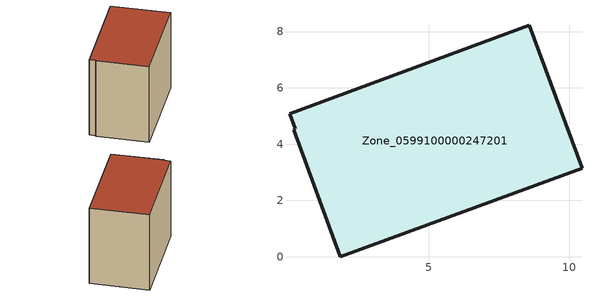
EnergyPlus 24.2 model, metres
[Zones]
Zone_0599100000247201
 floor ground (C_G): 0.27,4.54 0.05,5.08 8.58,8.22 10.45,3.14 1.85,0 0.2,4.51 z0
 wall outside (C_F): 10.45,3.14 8.58,8.22 0.05,5.08 0.27,4.54 0.2,4.51 1.85,0 10.45,3.14 z0:7.75
 roof outside (C_R): 0.05,5.08 0.27,4.54 0.2,4.51 1.85,0 10.45,3.14 8.58,8.22 z7.75
[BUILDING]
Pand.0599100000247201: North Axis=0; Terrain=City; Loads Convergence Tolerance Value=0.04; Temperature Convergence Tolerance Value=0.4; Solar Distribution=FullExterior; Maximum Number of Warmup Days=25; Minimum Number of Warmup Days=1
[Site:Location]
Rotterdam.The.Hague.AP_ZH_NLD Design_Conditions: Latitude=51.96; Longitude=4.45; Time Zone=1; Elevation=-4.5
[SITE:GROUNDTEMPERATURE:BUILDINGSURFACE]
18, 18, 18, 18, 18, 18, 18, 18, 18, 18, 18, 18
[MATERIAL] Thermal Absorptance=0.9; Solar Absorptance=0.7; Visible Absorptance=0.7
Name | Roughness | Thickness | Conductivity | Density | Specific Heat
G.TI.1975-1991 | MediumSmooth | 0.15 | 0.288461 | 540 | 1210
F.TI.1975-1991 | Rough | 0.3 | 0.230769 | 1920 | 840
R.TI.1975-1991 | MediumRough | 0.2 | 0.153846 | 1500 | 1000
[CONSTRUCTION]
C_G: G.TI.1975-1991
C_F: F.TI.1975-1991
C_R: R.TI.1975-1991
[ZONE]
Zone_0599100000247201: Type=1; Multiplier=1; Ceiling Height=Autocalculate; Volume=Autocalculate; Floor Area=autocalculate; Part of Total Floor Area=Yes
[ZONEINFILTRATION:DESIGNFLOWRATE]
Infil_Zone_0599100000247201: Zone or ZoneList or Space or SpaceList=Zone_0599100000247201; Schedule=AlwaysOn; Design Flow Rate Calculation Method=Flow/Area; Flow Rate per Floor Area=0.003; Constant Term Coefficient=1; Temperature Term Coefficient=0; Velocity Term Coefficient=0; Velocity Squared Term Coefficient=0
[HVACTEMPLATE:ZONE:IDEALLOADSAIRSYSTEM]
Zone_0599100000247201: Maximum Heating Supply Air Temperature=50; Minimum Cooling Supply Air Temperature=13; Maximum Heating Supply Air Humidity Ratio=0.0156; Minimum Cooling Supply Air Humidity Ratio=0.0077; Heating Limit=NoLimit; Cooling Limit=NoLimit; Dehumidification Control Type=ConstantSensibleHeatRatio; Cooling Sensible Heat Ratio=0.7; Dehumidification Setpoint=60; Humidification Control Type=None; Humidification Setpoint=30; Outdoor Air Method=None; Outdoor Air Flow Rate per Person=0.00944; Outdoor Air Flow Rate per Zone Floor Area=0; Outdoor Air Flow Rate per Zone=0; Demand Controlled Ventilation Type=None; Outdoor Air Economizer Type=NoEconomizer; Heat Recovery Type=None; Sensible Heat Recovery Effectiveness=0.7; Latent Heat Recovery Effectiveness=0.65
[ZONECONTROL:THERMOSTAT]
ThermostatControl_Zone_0599100000247201: Zone or ZoneList=Zone_0599100000247201; Control Type Schedule=DualSetpointControlType; Control 1=Thermostat_Zone_0599100000247201; Temperature Difference Between Cutout And Setpoint=0
[THERMOSTATSETPOINT:DUALSETPOINT]
Thermostat_Zone_0599100000247201: Heating Setpoint Temperature Schedule=HeatingSetpoint_Zone_0599100000247201; Cooling Setpoint Temperature Schedule=CoolingSetpoint_Zone_0599100000247201
[SCHEDULE:COMPACT]
HeatingSetpoint_Zone_0599100000247201: Through: 12/31, For: AllDays, Until: 24:00, 21
CoolingSetpoint_Zone_0599100000247201: Through: 12/31, For: AllDays, Until: 24:00, 24
DualSetpointControlType: Through: 12/31, For: AllDays, Until: 24:00, 4
AlwaysOn: Through: 12/31, For: AllDays, Until: 24:00, 1
